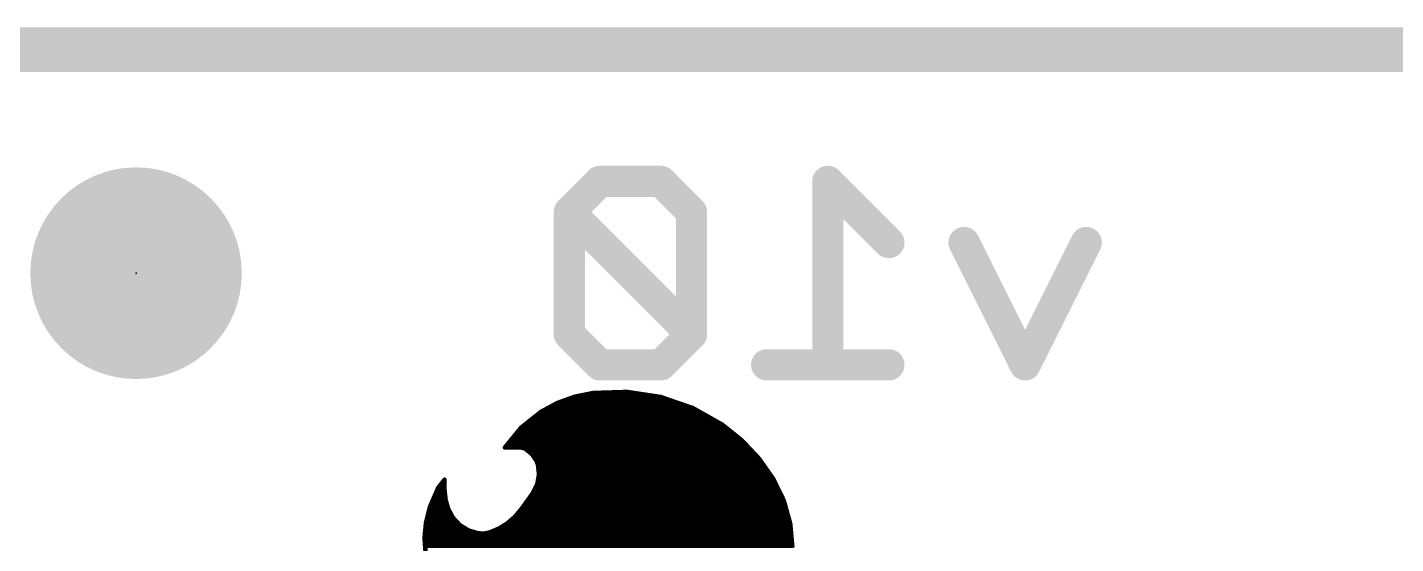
# Model space of a CAD drawing. Extents: x -36 to 72, y -18 to 26.
# Drawn here: x 5.73 to 13.52, y 22.59 to 25.53 of the extents above; entities that cross this region are included whole.
import ezdxf

# ---------------------------------------------------------------- set-up
doc = ezdxf.new("R2010")
doc.units = 0
for name, color, linetype in [('1', 12, 'CONTINUOUS'), ('16', 132, 'CONTINUOUS'), ('20', 53, 'CONTINUOUS'), ('21', 41, 'CONTINUOUS'), ('23', 53, 'CONTINUOUS'), ('29', 253, 'CONTINUOUS')]:
    doc.layers.add(name, color=color, linetype=linetype)

# ---------------------------------------------------------------- blocks, each defined once
blk = doc.blocks.new('PIE')
at = {"const_width": 0.5}
blk.add_lwpolyline([(0, -0.25, 1), (0, 0.25, 1), (0, -0.25)], format="xyb", dxfattribs=at)

msp = doc.modelspace()

# ---------------------------------------------------------------- linework, layer by layer
at = {"layer": '16', "const_width": 0.1778}
for points in [[(8.9886, 24.6516), (8.8149, 24.4779)], [(9.3361, 24.6516), (8.9886, 24.6516)], [(9.5098, 24.4779), (9.3361, 24.6516)], [(10.6324, 24.3042), (10.285, 24.6516)], [(10.285, 24.6516), (10.285, 23.6093)], [(8.8149, 24.4779), (8.8149, 23.783)], [(9.5098, 23.783), (8.8149, 24.4779)], [(9.5098, 23.783), (9.5098, 24.4779)], [(11.4076, 23.6093), (11.0602, 24.3042)], [(11.755, 24.3042), (11.4076, 23.6093)], [(8.8149, 23.783), (8.9886, 23.6093)], [(9.3361, 23.6093), (9.5098, 23.783)], [(8.9886, 23.6093), (9.3361, 23.6093)], [(10.6324, 23.6093), (9.9376, 23.6093)]]:
    msp.add_lwpolyline(points, dxfattribs=at)
at = {"layer": '16', "const_width": 0.0889}
for points in [[(8.9886, 24.696, 1), (8.9886, 24.6071)], [(9.0201, 24.6202, 1), (8.9572, 24.683)], [(9.3675, 24.683, 1), (9.3046, 24.6202)], [(9.3361, 24.6071, 1), (9.3361, 24.696)], [(10.3164, 24.683, 1), (10.2536, 24.6202)], [(10.3294, 24.6516, 1), (10.2405, 24.6516)], [(8.8594, 24.4779, 1), (8.7705, 24.4779)], [(8.8464, 24.5093, 1), (8.7835, 24.4464)], [(8.7835, 24.5093, 1), (8.8464, 24.4464)], [(9.5542, 24.4779, 1), (9.4653, 24.4779)], [(9.4784, 24.4464, 1), (9.5412, 24.5093)], [(10.601, 24.2727, 1), (10.6638, 24.3356)], [(11.0999, 24.324, 1), (11.0204, 24.2843)], [(11.7948, 24.2843, 1), (11.7153, 24.324)], [(8.7705, 23.783, 1), (8.8594, 23.783)], [(8.8464, 23.8144, 1), (8.7835, 23.7516)], [(9.4653, 23.783, 1), (9.5542, 23.783)], [(9.5412, 23.7516, 1), (9.4784, 23.8144)], [(9.4784, 23.7516, 1), (9.5412, 23.8144)], [(8.9886, 23.6538, 1), (8.9886, 23.5648)], [(8.9572, 23.5779, 1), (9.0201, 23.6407)], [(9.3046, 23.6407, 1), (9.3675, 23.5779)], [(9.3361, 23.5648, 1), (9.3361, 23.6538)], [(9.9376, 23.6538, 1), (9.9376, 23.5648)], [(10.6324, 23.5648, 1), (10.6324, 23.6538)], [(11.3678, 23.6292, 1), (11.4474, 23.5894)], [(11.3678, 23.5894, 1), (11.4474, 23.6292)], [(10.2405, 23.6093, 1), (10.3294, 23.6093)]]:
    msp.add_lwpolyline(points, format="xyb", dxfattribs=at)
at = {"layer": '20', "const_width": 0.254}
msp.add_lwpolyline([(0, 25.4), (20.32, 25.4)], dxfattribs=at)
at = {"layer": '21', "const_width": 0.0254}
for points in [[(8.847, 23.4286), (8.7472, 23.3928)], [(8.8196, 23.4188), (9.3568, 23.4188)], [(8.951, 23.4493), (8.847, 23.4286)], [(8.9253, 23.4442), (9.2174, 23.4442)], [(9.1438, 23.4553), (8.951, 23.4493)], [(9.3345, 23.4265), (9.1438, 23.4553)], [(9.5169, 23.3637), (9.3345, 23.4265)], [(8.6538, 23.3427), (8.5401, 23.2521)], [(8.6537, 23.3426), (9.5543, 23.3426)], [(8.7472, 23.3928), (8.6538, 23.3427)], [(8.7009, 23.368), (9.5044, 23.368)], [(8.7488, 23.3934), (9.4306, 23.3934)], [(9.685, 23.269), (9.5169, 23.3637)], [(8.5581, 23.2664), (9.6883, 23.2664)], [(8.5899, 23.2918), (9.6445, 23.2918)], [(8.6218, 23.3172), (9.5994, 23.3172)], [(9.7957, 23.1806), (9.685, 23.269)], [(8.5401, 23.2521), (8.448, 23.1395)], [(8.4895, 23.1902), (9.7836, 23.1902)], [(8.5103, 23.2156), (9.7518, 23.2156)], [(8.531, 23.241), (9.72, 23.241)], [(8.448, 23.1395), (8.5369, 23.1395)], [(8.4687, 23.1648), (9.8106, 23.1648)], [(8.5369, 23.1395), (8.5514, 23.1375)], [(8.5376, 23.1394), (9.8345, 23.1394)], [(8.5514, 23.1375), (8.5649, 23.1318)], [(8.5649, 23.1318), (8.6016, 23.1022)], [(8.5869, 23.114), (9.8584, 23.114)], [(9.8929, 23.0774), (9.7957, 23.1806)], [(8.6016, 23.1022), (8.6284, 23.0633)], [(8.611, 23.0886), (9.8824, 23.0886)], [(8.6284, 23.0633), (8.636, 23.0429)], [(8.6284, 23.0632), (9.9029, 23.0632)], [(8.636, 23.0429), (8.6421, 22.9857)], [(8.6365, 23.0378), (9.9209, 23.0378)], [(9.9746, 22.9617), (9.8929, 23.0774)], [(8.1026, 22.954), (8.0688, 22.9105)], [(8.1051, 22.9565), (8.1026, 22.954)], [(8.1051, 22.8956), (8.1051, 22.9566)], [(8.1051, 22.9566), (8.1051, 22.9565)], [(8.6421, 22.9857), (8.6317, 22.9291)], [(8.6377, 22.9616), (9.9747, 22.9616)], [(8.6393, 23.0124), (9.9388, 23.0124)], [(8.642, 22.987), (9.9567, 22.987)], [(10.0346, 22.8387), (9.9746, 22.9617)], [(8.0688, 22.9105), (8.0467, 22.8601)], [(8.0578, 22.8854), (8.1062, 22.8854)], [(8.069, 22.9108), (8.1051, 22.9108)], [(8.0888, 22.9362), (8.1051, 22.9362)], [(8.111, 22.8427), (8.1051, 22.8956)], [(8.6055, 22.8778), (8.5395, 22.7864)], [(8.6317, 22.9291), (8.6055, 22.8778)], [(8.6094, 22.8854), (10.0118, 22.8854)], [(8.6224, 22.9108), (9.9994, 22.9108)], [(8.633, 22.9362), (9.987, 22.9362)], [(8.0213, 22.8016), (7.9994, 22.7139)], [(8.0315, 22.8245), (8.0213, 22.8016)], [(8.0247, 22.8092), (8.1205, 22.8092)], [(8.0467, 22.8601), (8.0315, 22.8245)], [(8.0358, 22.8346), (8.1133, 22.8346)], [(8.0467, 22.86), (8.1091, 22.86)], [(8.1255, 22.7915), (8.111, 22.8427)], [(8.556, 22.8092), (10.0428, 22.8092)], [(8.5743, 22.8346), (10.0357, 22.8346)], [(8.5926, 22.86), (10.0242, 22.86)], [(10.0714, 22.7068), (10.0346, 22.8387)], [(8.0041, 22.733), (8.1597, 22.733)], [(8.0105, 22.7584), (8.1431, 22.7584)], [(8.0168, 22.7838), (8.1296, 22.7838)], [(8.1525, 22.7407), (8.1255, 22.7915)], [(8.1917, 22.6987), (8.1525, 22.7407)], [(8.5031, 22.744), (8.4607, 22.7077)], [(8.4902, 22.733), (10.0641, 22.733)], [(8.5395, 22.7864), (8.5031, 22.744)], [(8.5154, 22.7584), (10.057, 22.7584)], [(8.5373, 22.7838), (10.0499, 22.7838)], [(7.9994, 22.7139), (7.9908, 22.6238)], [(7.9939, 22.6568), (8.279, 22.6568)], [(7.9963, 22.6822), (8.2183, 22.6822)], [(7.9988, 22.7076), (8.1834, 22.7076)], [(8.2406, 22.6684), (8.1917, 22.6987)], [(8.2956, 22.6518), (8.2406, 22.6684)], [(8.329, 22.6504), (8.2956, 22.6518)], [(8.3617, 22.6569), (8.329, 22.6504)], [(8.3612, 22.6568), (10.076, 22.6568)], [(8.4132, 22.6784), (8.3617, 22.6569)], [(8.4607, 22.7077), (8.4132, 22.6784)], [(8.4194, 22.6822), (10.0736, 22.6822)], [(8.4605, 22.7076), (10.0712, 22.7076)], [(10.0838, 22.5705), (10.0714, 22.7068)], [(7.9908, 22.6238), (7.9974, 22.5369)], [(7.9915, 22.6314), (10.0783, 22.6314)], [(7.9922, 22.606), (10.0806, 22.606)], [(7.9941, 22.5806), (10.0829, 22.5806)]]:
    msp.add_lwpolyline(points, dxfattribs=at)
at = {"layer": '21', "const_width": 0.0127}
for points in [[(8.8196, 23.4252, 1), (8.8196, 23.4124)], [(8.8458, 23.4349, 1), (8.8483, 23.4224)], [(8.8492, 23.4227, 1), (8.8449, 23.4346)], [(8.9253, 23.4506, 1), (8.9253, 23.4379)], [(8.9508, 23.4556, 1), (8.9512, 23.443)], [(8.9522, 23.4431, 1), (8.9498, 23.4555)], [(9.1448, 23.4616, 1), (9.1429, 23.4491)], [(9.144, 23.449, 1), (9.1436, 23.4617)], [(9.2174, 23.4379, 1), (9.2174, 23.4506)], [(9.3366, 23.4325, 1), (9.3325, 23.4205)], [(9.3336, 23.4202, 1), (9.3355, 23.4328)], [(9.3568, 23.4124, 1), (9.3568, 23.4252)], [(8.6537, 23.349, 1), (8.6537, 23.3362)], [(8.6508, 23.3483, 1), (8.6568, 23.3371)], [(8.6578, 23.3377, 1), (8.6498, 23.3477)], [(8.7009, 23.3744, 1), (8.7009, 23.3617)], [(8.7451, 23.3988, 1), (8.7494, 23.3869)], [(8.7488, 23.3998, 1), (8.7488, 23.387)], [(8.7502, 23.3872, 1), (8.7442, 23.3984)], [(9.4306, 23.387, 1), (9.4306, 23.3998)], [(9.5044, 23.3617, 1), (9.5044, 23.3744)], [(9.52, 23.3692, 1), (9.5138, 23.3581)], [(9.5149, 23.3577, 1), (9.519, 23.3697)], [(9.5543, 23.3362, 1), (9.5543, 23.349)], [(8.5581, 23.2728, 1), (8.5581, 23.26)], [(8.5899, 23.2982, 1), (8.5899, 23.2855)], [(8.6218, 23.3236, 1), (8.6218, 23.3108)], [(9.5994, 23.3108, 1), (9.5994, 23.3236)], [(9.6445, 23.2855, 1), (9.6445, 23.2982)], [(9.689, 23.274, 1), (9.681, 23.264)], [(9.6819, 23.2635, 1), (9.6881, 23.2745)], [(9.6883, 23.26, 1), (9.6883, 23.2728)], [(8.4895, 23.1966, 1), (8.4895, 23.1838)], [(8.5103, 23.222, 1), (8.5103, 23.2093)], [(8.531, 23.2474, 1), (8.531, 23.2346)], [(8.5361, 23.257, 1), (8.544, 23.2471)], [(8.545, 23.248, 1), (8.5352, 23.2561)], [(9.72, 23.2346, 1), (9.72, 23.2474)], [(9.7518, 23.2093, 1), (9.7518, 23.222)], [(9.7836, 23.1838, 1), (9.7836, 23.1966)], [(8.448, 23.1459, 1), (8.448, 23.1332)], [(8.4431, 23.1435, 1), (8.4529, 23.1355)], [(8.4687, 23.1712, 1), (8.4687, 23.1584)], [(8.5378, 23.1458, 1), (8.536, 23.1332)], [(8.5376, 23.1458, 1), (8.5376, 23.1331)], [(8.5369, 23.1332, 1), (8.5369, 23.1459)], [(8.5539, 23.1434, 1), (8.5489, 23.1317)], [(8.5506, 23.1312, 1), (8.5523, 23.1438)], [(8.5689, 23.1367, 1), (8.5609, 23.1269)], [(8.5624, 23.126, 1), (8.5674, 23.1376)], [(8.5869, 23.1204, 1), (8.5869, 23.1076)], [(9.8003, 23.1849, 1), (9.7911, 23.1762)], [(9.7917, 23.1756, 1), (9.7997, 23.1855)], [(9.8106, 23.1584, 1), (9.8106, 23.1712)], [(9.8345, 23.1331, 1), (9.8345, 23.1458)], [(9.8584, 23.1076, 1), (9.8584, 23.1204)], [(8.6069, 23.1058, 1), (8.5964, 23.0986)], [(8.5976, 23.0972, 1), (8.6056, 23.1071)], [(8.611, 23.095, 1), (8.611, 23.0822)], [(8.6344, 23.0655, 1), (8.6224, 23.0611)], [(8.6284, 23.0696, 1), (8.6284, 23.0569)], [(8.6232, 23.0597, 1), (8.6336, 23.0669)], [(8.6423, 23.0436, 1), (8.6297, 23.0422)], [(8.63, 23.0407, 1), (8.642, 23.0451)], [(8.6365, 23.0442, 1), (8.6365, 23.0314)], [(9.8824, 23.0822, 1), (9.8824, 23.095)], [(9.8981, 23.0811, 1), (9.8877, 23.0738)], [(9.8883, 23.0731, 1), (9.8975, 23.0818)], [(9.9029, 23.0569, 1), (9.9029, 23.0696)], [(9.9209, 23.0314, 1), (9.9209, 23.0442)], [(8.0981, 22.9585, 1), (8.1071, 22.9495)], [(8.1076, 22.9501, 1), (8.0976, 22.9579)], [(8.1114, 22.9566, 1), (8.0988, 22.9566)], [(8.1114, 22.9566, 1), (8.0988, 22.9566)], [(8.0988, 22.9565, 1), (8.1114, 22.9565)], [(8.1096, 22.952, 1), (8.1006, 22.961)], [(8.6377, 22.968, 1), (8.6377, 22.9552)], [(8.6393, 23.0188, 1), (8.6393, 23.006)], [(8.642, 22.9934, 1), (8.642, 22.9807)], [(8.6358, 22.985, 1), (8.6485, 22.9863)], [(8.6484, 22.9845, 1), (8.6359, 22.9868)], [(9.9388, 23.006, 1), (9.9388, 23.0188)], [(9.9567, 22.9807, 1), (9.9567, 22.9934)], [(9.9803, 22.9645, 1), (9.9689, 22.9589)], [(9.9694, 22.958, 1), (9.9798, 22.9654)], [(9.9747, 22.9552, 1), (9.9747, 22.968)], [(8.0578, 22.8918, 1), (8.0578, 22.879)], [(8.0638, 22.9144, 1), (8.0738, 22.9066)], [(8.069, 22.9172, 1), (8.069, 22.9045)], [(8.0746, 22.908, 1), (8.063, 22.9131)], [(8.0888, 22.9426, 1), (8.0888, 22.9298)], [(8.1114, 22.8963, 1), (8.0988, 22.8949)], [(8.0988, 22.8956, 1), (8.1114, 22.8956)], [(8.1051, 22.9298, 1), (8.1051, 22.9426)], [(8.1051, 22.9045, 1), (8.1051, 22.9172)], [(8.1062, 22.879, 1), (8.1062, 22.8918)], [(8.5998, 22.8807, 1), (8.6112, 22.8749)], [(8.6106, 22.8741, 1), (8.6004, 22.8815)], [(8.6094, 22.8918, 1), (8.6094, 22.879)], [(8.6224, 22.9172, 1), (8.6224, 22.9045)], [(8.6254, 22.9302, 1), (8.6379, 22.9279)], [(8.6373, 22.9262, 1), (8.626, 22.932)], [(8.633, 22.9426, 1), (8.633, 22.9298)], [(9.987, 22.9298, 1), (9.987, 22.9426)], [(9.9994, 22.9045, 1), (9.9994, 22.9172)], [(10.0118, 22.879, 1), (10.0118, 22.8918)], [(8.0155, 22.8042, 1), (8.0271, 22.799)], [(8.0275, 22.8001, 1), (8.0151, 22.8031)], [(8.0247, 22.8156, 1), (8.0247, 22.8028)], [(8.0257, 22.827, 1), (8.0373, 22.822)], [(8.0373, 22.8219, 1), (8.0257, 22.8271)], [(8.0358, 22.841, 1), (8.0358, 22.8283)], [(8.0467, 22.8664, 1), (8.0467, 22.8536)], [(8.0409, 22.8626, 1), (8.0525, 22.8576)], [(8.0525, 22.8576, 1), (8.0409, 22.8626)], [(8.1171, 22.8444, 1), (8.1049, 22.841)], [(8.1047, 22.842, 1), (8.1173, 22.8434)], [(8.1091, 22.8536, 1), (8.1091, 22.8664)], [(8.1133, 22.8283, 1), (8.1133, 22.841)], [(8.1205, 22.8028, 1), (8.1205, 22.8156)], [(8.556, 22.8156, 1), (8.556, 22.8028)], [(8.5743, 22.841, 1), (8.5743, 22.8283)], [(8.5926, 22.8664, 1), (8.5926, 22.8536)], [(10.0242, 22.8536, 1), (10.0242, 22.8664)], [(10.0407, 22.8404, 1), (10.0285, 22.837)], [(10.0289, 22.8359, 1), (10.0403, 22.8414)], [(10.0357, 22.8283, 1), (10.0357, 22.841)], [(10.0428, 22.8028, 1), (10.0428, 22.8156)], [(8.0041, 22.7394, 1), (8.0041, 22.7266)], [(8.0105, 22.7648, 1), (8.0105, 22.7521)], [(8.0168, 22.7902, 1), (8.0168, 22.7774)], [(8.1311, 22.7945, 1), (8.1199, 22.7885)], [(8.1194, 22.7898, 1), (8.1316, 22.7932)], [(8.1296, 22.7774, 1), (8.1296, 22.7902)], [(8.1431, 22.7521, 1), (8.1431, 22.7648)], [(8.1571, 22.7451, 1), (8.1478, 22.7364)], [(8.1469, 22.7378, 1), (8.1581, 22.7437)], [(8.1597, 22.7266, 1), (8.1597, 22.7394)], [(8.4902, 22.7394, 1), (8.4902, 22.7266)], [(8.4983, 22.7482, 1), (8.5079, 22.7399)], [(8.5072, 22.7392, 1), (8.499, 22.7489)], [(8.5154, 22.7648, 1), (8.5154, 22.7521)], [(8.5373, 22.7902, 1), (8.5373, 22.7774)], [(8.5344, 22.7901, 1), (8.5446, 22.7827)], [(8.5443, 22.7823, 1), (8.5347, 22.7905)], [(10.0499, 22.7774, 1), (10.0499, 22.7902)], [(10.057, 22.7521, 1), (10.057, 22.7648)], [(10.0641, 22.7266, 1), (10.0641, 22.7394)], [(7.9939, 22.6632, 1), (7.9939, 22.6504)], [(7.9963, 22.6886, 1), (7.9963, 22.6759)], [(7.9988, 22.714, 1), (7.9988, 22.7012)], [(8.0057, 22.7132, 1), (7.993, 22.7145)], [(7.9932, 22.7154, 1), (8.0055, 22.7123)], [(8.1834, 22.7012, 1), (8.1834, 22.714)], [(8.1951, 22.7041, 1), (8.1884, 22.6933)], [(8.1871, 22.6944, 1), (8.1964, 22.7031)], [(8.2183, 22.6759, 1), (8.2183, 22.6886)], [(8.2424, 22.6745, 1), (8.2387, 22.6623)], [(8.2372, 22.663, 1), (8.2439, 22.6738)], [(8.279, 22.6504, 1), (8.279, 22.6632)], [(8.2959, 22.6581, 1), (8.2953, 22.6455)], [(8.2938, 22.6457, 1), (8.2974, 22.6579)], [(8.3277, 22.6566, 1), (8.3302, 22.6442)], [(8.3287, 22.644, 1), (8.3292, 22.6567)], [(8.3612, 22.6632, 1), (8.3612, 22.6504)], [(8.3593, 22.6628, 1), (8.3641, 22.651)], [(8.3629, 22.6507, 1), (8.3605, 22.6631)], [(8.4099, 22.6838, 1), (8.4165, 22.673)], [(8.4157, 22.6725, 1), (8.4108, 22.6842)], [(8.4194, 22.6886, 1), (8.4194, 22.6759)], [(8.4605, 22.714, 1), (8.4605, 22.7012)], [(8.4566, 22.7125, 1), (8.4648, 22.7029)], [(8.464, 22.7023, 1), (8.4574, 22.7131)], [(10.0777, 22.7074, 1), (10.0651, 22.7062)], [(10.0653, 22.7051, 1), (10.0775, 22.7085)], [(10.0712, 22.7012, 1), (10.0712, 22.714)], [(10.0736, 22.6759, 1), (10.0736, 22.6886)], [(10.076, 22.6504, 1), (10.076, 22.6632)], [(7.9971, 22.6243, 1), (7.9845, 22.6233)], [(7.9845, 22.6244, 1), (7.9971, 22.6232)], [(7.9915, 22.6378, 1), (7.9915, 22.6251)], [(7.9922, 22.6124, 1), (7.9922, 22.5997)], [(7.9941, 22.587, 1), (7.9941, 22.5742)], [(10.0783, 22.6251, 1), (10.0783, 22.6378)], [(10.0806, 22.5997, 1), (10.0806, 22.6124)], [(10.0829, 22.5742, 1), (10.0829, 22.587)]]:
    msp.add_lwpolyline(points, format="xyb", dxfattribs=at)
at = {"layer": '23'}
msp.add_point((6.35, 24.13), dxfattribs=at)

# ---------------------------------------------------------------- block references
at = {"layer": '1'}
msp.add_blockref('PIE', (6.35, 24.13), dxfattribs=at)
at = {"layer": '29', "xscale": 1.2032, "yscale": 1.2032}
msp.add_blockref('PIE', (6.35, 24.13), dxfattribs=at)

doc.saveas('drawing.dxf')
